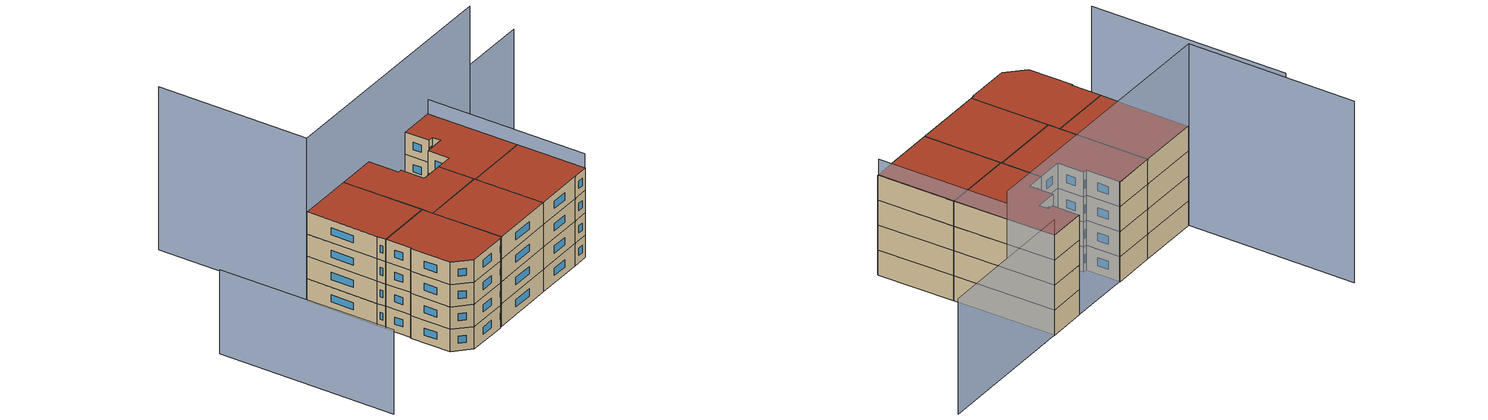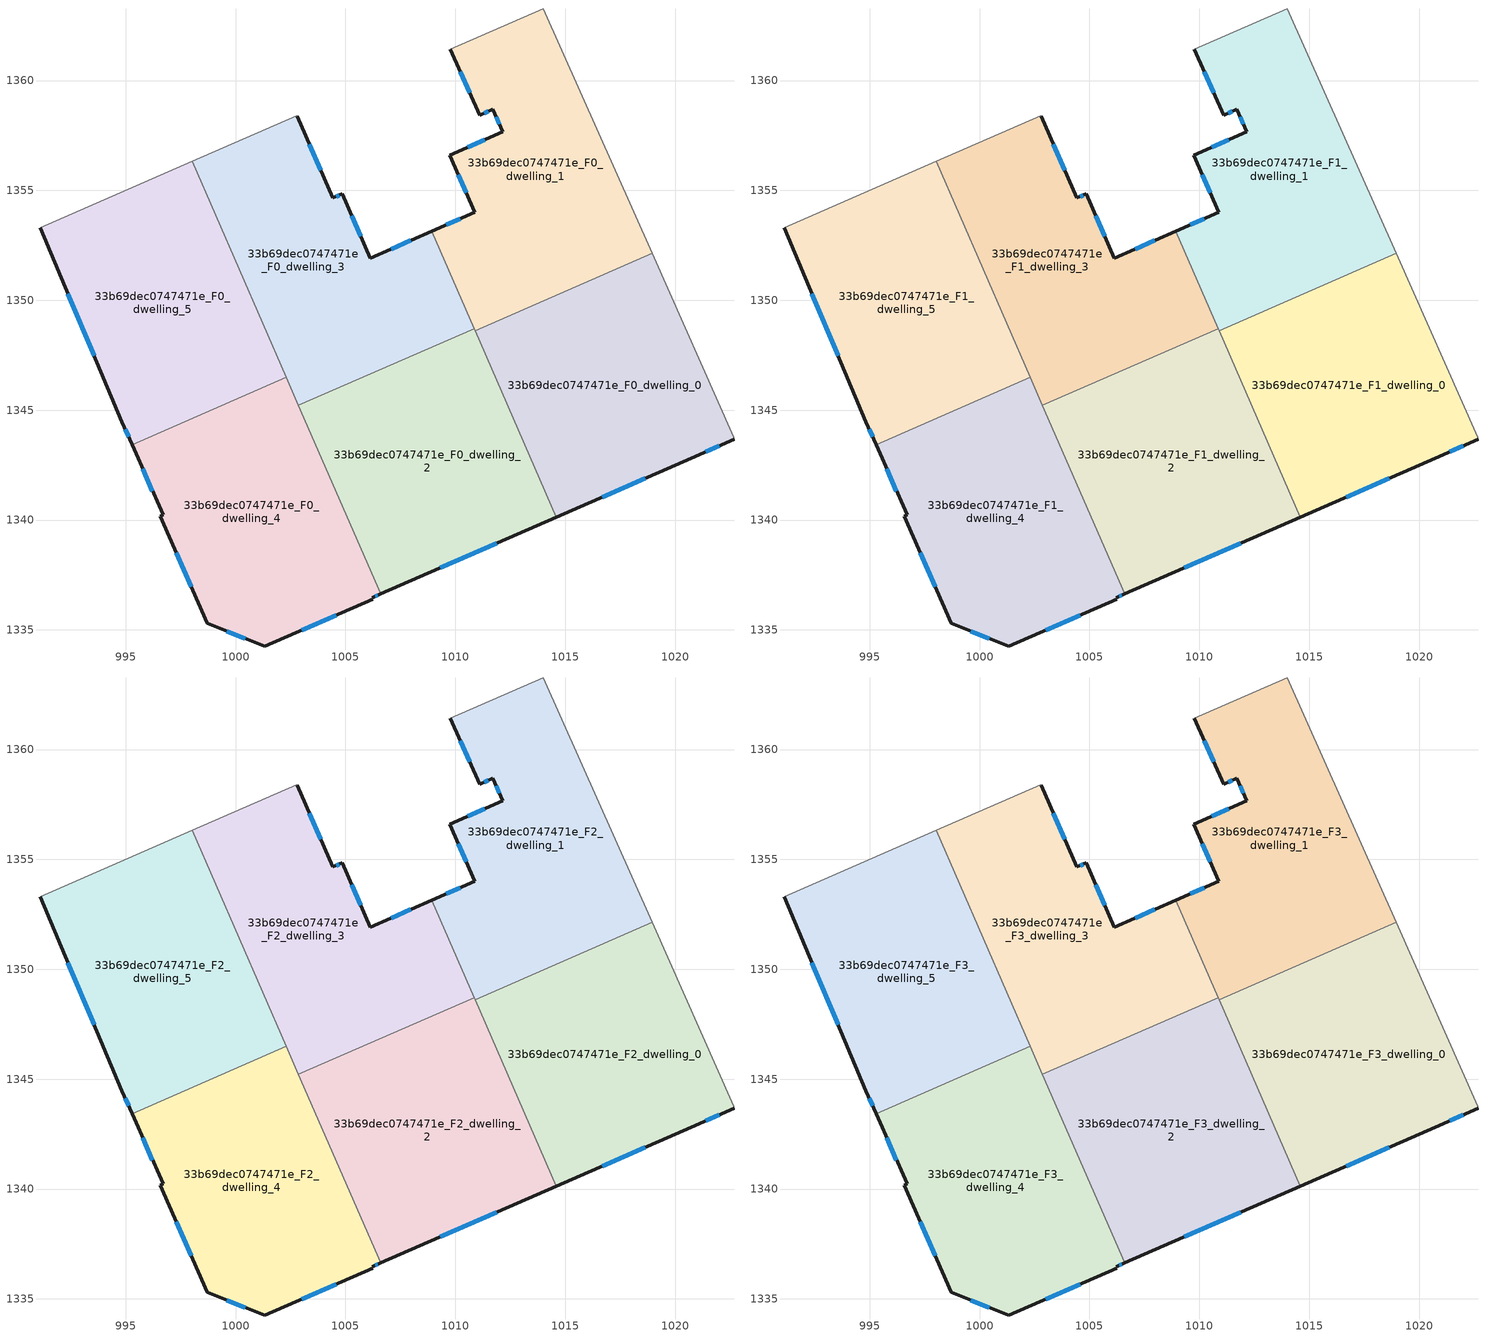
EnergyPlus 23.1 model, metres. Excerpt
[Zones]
33b69dec0747471e_F0_dwelling_0
 floor ground (EU_floor_Construction): 1018.95,1352.13 1022.68,1343.76 1022.68,1343.68 1020.74,1342.81 1014.6,1340.13 1010.9,1348.62 z0
 wall outside (EU_wall_Construction): 1014.6,1340.13 1020.74,1342.81 1022.68,1343.68 z0:3
 wall adiabatic (EU_wall_Construction): 1022.68,1343.68 1022.68,1343.76 1018.95,1352.13 z0:3
 wall to 33b69dec0747471e_F0_dwelling_1 (EU_wall_Construction): 1018.95,1352.13 1010.9,1348.62 z0:3
 wall to 33b69dec0747471e_F0_dwelling_2 (EU_wall_Construction): 1010.9,1348.62 1014.6,1340.13 z0:3
 window (EU_Window_Construction): 1021.4,1343.11 1022.02,1343.39 / 1016.69,1341.04 1018.65,1341.9 z1.02:1.98
33b69dec0747471e_F0_dwelling_1
 floor ground (EU_floor_Construction): 1014,1363.27 1018.95,1352.13 1010.9,1348.62 1008.93,1353.14 1010.89,1354 1009.75,1356.61 1012.16,1357.68 1011.71,1358.69 1011.11,1358.42 1009.78,1361.42 z0
 wall outside (EU_wall_Construction): 1009.78,1361.42 1011.11,1358.42 1011.71,1358.69 1012.16,1357.68 1009.75,1356.61 1010.89,1354 1008.93,1353.14 z0:3
 wall adiabatic (EU_wall_Construction): 1018.95,1352.13 1014,1363.27 1009.78,1361.42 z0:3
 wall to 33b69dec0747471e_F0_dwelling_3 (EU_wall_Construction): 1008.93,1353.14 1010.86,1348.7 z0:3
 wall to 33b69dec0747471e_F0_dwelling_2 (EU_wall_Construction): 1010.86,1348.71 1010.9,1348.62 z0:3
 window (EU_Window_Construction): 1011.34,1357.32 1010.57,1356.98 / 1011.86,1358.34 1012,1358.02 / 1011.32,1358.51 1011.51,1358.6 / 1010.23,1360.4 1010.66,1359.44 / 1010.22,1353.71 1009.6,1353.43 / 1010.14,1355.72 1010.5,1354.89 z1.02:1.98
33b69dec0747471e_F0_dwelling_2
 floor ground (EU_floor_Construction): 1010.86,1348.71 1014.6,1340.13 1006.6,1336.63 1002.86,1345.22 z0
 wall outside (EU_wall_Construction): 1006.6,1336.63 1014.6,1340.13 z0:3
 wall to 33b69dec0747471e_F0_dwelling_3 (EU_wall_Construction): 1010.86,1348.71 1002.86,1345.22 z0:3
 wall to 33b69dec0747471e_F0_dwelling_4 (EU_wall_Construction): 1002.86,1345.22 1006.6,1336.63 z0:3
 window (EU_Window_Construction): 1009.32,1337.82 1011.88,1338.94 z1.02:1.98
33b69dec0747471e_F0_dwelling_3
 floor ground (EU_floor_Construction): 1008.93,1353.14 1010.86,1348.71 1002.86,1345.22 998.02,1356.33 1002.79,1358.41 1002.81,1358.37 1004.43,1354.66 1004.85,1354.85 1006.13,1351.92 z0
 wall outside (EU_wall_Construction): 1008.93,1353.14 1006.13,1351.92 1004.85,1354.85 1004.43,1354.66 1002.81,1358.37 z0:3
 wall adiabatic (EU_wall_Construction): 1002.81,1358.37 1002.79,1358.41 998.02,1356.33 z0:3
 wall to 33b69dec0747471e_F0_dwelling_5 (EU_wall_Construction): 998.02,1356.33 1002.3,1346.49 z0:3
 wall to 33b69dec0747471e_F0_dwelling_4 (EU_wall_Construction): 1002.31,1346.49 1002.86,1345.22 z0:3
 window (EU_Window_Construction): 1003.88,1355.92 1003.36,1357.11 / 1004.71,1354.78 1004.57,1354.72 / 1005.7,1352.91 1005.29,1353.85 / 1007.98,1352.72 1007.08,1352.33 z1.02:1.98
33b69dec0747471e_F0_dwelling_4
 floor ground (EU_floor_Construction): 1002.31,1346.49 1006.6,1336.63 1006.22,1336.47 1006.25,1336.39 1001.34,1334.25 998.71,1335.3 996.58,1340.17 996.7,1340.23 995.29,1343.43 z0
 wall outside (EU_wall_Construction): 995.29,1343.43 996.7,1340.23 996.58,1340.17 998.71,1335.3 1001.34,1334.25 1006.25,1336.39 1006.22,1336.47 1006.6,1336.63 z0:3
 wall to 33b69dec0747471e_F0_dwelling_5 (EU_wall_Construction): 1002.31,1346.49 995.29,1343.43 z0:3
 window (EU_Window_Construction): 997.3,1338.51 997.98,1336.96 / 995.77,1342.34 996.22,1341.32 / 1006.35,1336.53 1006.47,1336.58 / 1003.01,1334.98 1004.58,1335.66 / 999.6,1334.94 1000.44,1334.61 z1.02:1.98
33b69dec0747471e_F0_dwelling_5
 floor ground (EU_floor_Construction): 998.02,1356.33 1002.31,1346.49 995.29,1343.43 994.82,1344.48 991.1,1353.31 z0
 wall outside (EU_wall_Construction): 991.1,1353.31 994.82,1344.48 995.29,1343.43 z0:3
 wall adiabatic (EU_wall_Construction): 998.02,1356.33 991.1,1353.31 z0:3
 window (EU_Window_Construction): 994.98,1344.12 995.13,1343.79 / 992.37,1350.31 993.56,1347.49 z1.02:1.98
33b69dec0747471e_F1_dwelling_0
 floor to 33b69dec0747471e_F0_dwelling_0 (EU_floor_Construction): 1018.95,1352.13 1022.68,1343.76 1022.68,1343.68 1020.74,1342.81 1014.6,1340.13 1010.9,1348.62 z3
 wall outside (EU_wall_Construction): 1014.6,1340.13 1020.74,1342.81 1022.68,1343.68 z3:6
 wall adiabatic (EU_wall_Construction): 1022.68,1343.68 1022.68,1343.76 1018.95,1352.13 z3:6
 wall to 33b69dec0747471e_F1_dwelling_1 (EU_wall_Construction): 1018.95,1352.13 1010.9,1348.62 z3:6
 wall to 33b69dec0747471e_F1_dwelling_2 (EU_wall_Construction): 1010.9,1348.62 1014.6,1340.13 z3:6
 window (EU_Window_Construction): 1021.4,1343.11 1022.02,1343.39 / 1016.69,1341.04 1018.65,1341.9 z4.02:4.98
33b69dec0747471e_F1_dwelling_1
 floor to 33b69dec0747471e_F0_dwelling_1 (EU_floor_Construction): 1014,1363.27 1018.95,1352.13 1010.9,1348.62 1008.93,1353.14 1010.89,1354 1009.75,1356.61 1012.16,1357.68 1011.71,1358.69 1011.11,1358.42 1009.78,1361.42 z3
 wall outside (EU_wall_Construction): 1009.78,1361.42 1011.11,1358.42 1011.71,1358.69 1012.16,1357.68 1009.75,1356.61 1010.89,1354 1008.93,1353.14 z3:6
 wall adiabatic (EU_wall_Construction): 1018.95,1352.13 1014,1363.27 1009.78,1361.42 z3:6
 wall to 33b69dec0747471e_F1_dwelling_3 (EU_wall_Construction): 1008.93,1353.14 1010.86,1348.7 z3:6
 wall to 33b69dec0747471e_F1_dwelling_2 (EU_wall_Construction): 1010.86,1348.71 1010.9,1348.62 z3:6
 window (EU_Window_Construction): 1011.34,1357.32 1010.57,1356.98 / 1011.86,1358.34 1012,1358.02 / 1011.32,1358.51 1011.51,1358.6 / 1010.23,1360.4 1010.66,1359.44 / 1010.22,1353.71 1009.6,1353.43 / 1010.14,1355.72 1010.5,1354.89 z4.02:4.98
33b69dec0747471e_F1_dwelling_2
 floor to 33b69dec0747471e_F0_dwelling_2 (EU_floor_Construction): 1010.86,1348.71 1014.6,1340.13 1006.6,1336.63 1002.86,1345.22 z3
 wall outside (EU_wall_Construction): 1006.6,1336.63 1014.6,1340.13 z3:6
 wall to 33b69dec0747471e_F1_dwelling_3 (EU_wall_Construction): 1010.86,1348.71 1002.86,1345.22 z3:6
 wall to 33b69dec0747471e_F1_dwelling_4 (EU_wall_Construction): 1002.86,1345.22 1006.6,1336.63 z3:6
 window (EU_Window_Construction): 1009.32,1337.82 1011.88,1338.94 z4.02:4.98
33b69dec0747471e_F1_dwelling_3
 floor to 33b69dec0747471e_F0_dwelling_3 (EU_floor_Construction): 1008.93,1353.14 1010.86,1348.71 1002.86,1345.22 998.02,1356.33 1002.79,1358.41 1002.81,1358.37 1004.43,1354.66 1004.85,1354.85 1006.13,1351.92 z3
 wall outside (EU_wall_Construction): 1008.93,1353.14 1006.13,1351.92 1004.85,1354.85 1004.43,1354.66 1002.81,1358.37 z3:6
 wall adiabatic (EU_wall_Construction): 1002.81,1358.37 1002.79,1358.41 998.02,1356.33 z3:6
 wall to 33b69dec0747471e_F1_dwelling_5 (EU_wall_Construction): 998.02,1356.33 1002.3,1346.49 z3:6
 wall to 33b69dec0747471e_F1_dwelling_4 (EU_wall_Construction): 1002.31,1346.49 1002.86,1345.22 z3:6
 window (EU_Window_Construction): 1003.88,1355.92 1003.36,1357.11 / 1004.71,1354.78 1004.57,1354.72 / 1005.7,1352.91 1005.29,1353.85 / 1007.98,1352.72 1007.08,1352.33 z4.02:4.98
33b69dec0747471e_F1_dwelling_4
 floor to 33b69dec0747471e_F0_dwelling_4 (EU_floor_Construction): 1002.31,1346.49 1006.6,1336.63 1006.22,1336.47 1006.25,1336.39 1001.34,1334.25 998.71,1335.3 996.58,1340.17 996.7,1340.23 995.29,1343.43 z3
 wall outside (EU_wall_Construction): 995.29,1343.43 996.7,1340.23 996.58,1340.17 998.71,1335.3 1001.34,1334.25 1006.25,1336.39 1006.22,1336.47 1006.6,1336.63 z3:6
 wall to 33b69dec0747471e_F1_dwelling_5 (EU_wall_Construction): 1002.31,1346.49 995.29,1343.43 z3:6
 window (EU_Window_Construction): 997.3,1338.51 997.98,1336.96 / 995.77,1342.34 996.22,1341.32 / 1006.35,1336.53 1006.47,1336.58 / 1003.01,1334.98 1004.58,1335.66 / 999.6,1334.94 1000.44,1334.61 z4.02:4.98
33b69dec0747471e_F1_dwelling_5
 floor to 33b69dec0747471e_F0_dwelling_5 (EU_floor_Construction): 998.02,1356.33 1002.31,1346.49 995.29,1343.43 994.82,1344.48 991.1,1353.31 z3
 wall outside (EU_wall_Construction): 991.1,1353.31 994.82,1344.48 995.29,1343.43 z3:6
 wall adiabatic (EU_wall_Construction): 998.02,1356.33 991.1,1353.31 z3:6
 window (EU_Window_Construction): 994.98,1344.12 995.13,1343.79 / 992.37,1350.31 993.56,1347.49 z4.02:4.98
33b69dec0747471e_F2_dwelling_0
 floor to 33b69dec0747471e_F1_dwelling_0 (EU_floor_Construction): 1018.95,1352.13 1022.68,1343.76 1022.68,1343.68 1020.74,1342.81 1014.6,1340.13 1010.9,1348.62 z6
 wall outside (EU_wall_Construction): 1014.6,1340.13 1020.74,1342.81 1022.68,1343.68 z6:9
 wall adiabatic (EU_wall_Construction): 1022.68,1343.68 1022.68,1343.76 1018.95,1352.13 z6:9
 wall to 33b69dec0747471e_F2_dwelling_1 (EU_wall_Construction): 1018.95,1352.13 1010.9,1348.62 z6:9
 wall to 33b69dec0747471e_F2_dwelling_2 (EU_wall_Construction): 1010.9,1348.62 1014.6,1340.13 z6:9
 window (EU_Window_Construction): 1021.4,1343.11 1022.02,1343.39 / 1016.69,1341.04 1018.65,1341.9 z7.02:7.98
33b69dec0747471e_F2_dwelling_1
 floor to 33b69dec0747471e_F1_dwelling_1 (EU_floor_Construction): 1014,1363.27 1018.95,1352.13 1010.9,1348.62 1008.93,1353.14 1010.89,1354 1009.75,1356.61 1012.16,1357.68 1011.71,1358.69 1011.11,1358.42 1009.78,1361.42 z6
 wall outside (EU_wall_Construction): 1009.78,1361.42 1011.11,1358.42 1011.71,1358.69 1012.16,1357.68 1009.75,1356.61 1010.89,1354 1008.93,1353.14 z6:9
 wall adiabatic (EU_wall_Construction): 1018.95,1352.13 1014,1363.27 1009.78,1361.42 z6:9
 wall to 33b69dec0747471e_F2_dwelling_3 (EU_wall_Construction): 1008.93,1353.14 1010.86,1348.7 z6:9
 wall to 33b69dec0747471e_F2_dwelling_2 (EU_wall_Construction): 1010.86,1348.71 1010.9,1348.62 z6:9
 window (EU_Window_Construction): 1011.34,1357.32 1010.57,1356.98 / 1011.86,1358.34 1012,1358.02 / 1011.32,1358.51 1011.51,1358.6 / 1010.23,1360.4 1010.66,1359.44 / 1010.22,1353.71 1009.6,1353.43 / 1010.14,1355.72 1010.5,1354.89 z7.02:7.98
33b69dec0747471e_F2_dwelling_2
 floor to 33b69dec0747471e_F1_dwelling_2 (EU_floor_Construction): 1010.86,1348.71 1014.6,1340.13 1006.6,1336.63 1002.86,1345.22 z6
 wall outside (EU_wall_Construction): 1006.6,1336.63 1014.6,1340.13 z6:9
 wall to 33b69dec0747471e_F2_dwelling_3 (EU_wall_Construction): 1010.86,1348.71 1002.86,1345.22 z6:9
 wall to 33b69dec0747471e_F2_dwelling_4 (EU_wall_Construction): 1002.86,1345.22 1006.6,1336.63 z6:9
 window (EU_Window_Construction): 1009.32,1337.82 1011.88,1338.94 z7.02:7.98
33b69dec0747471e_F2_dwelling_3
 floor to 33b69dec0747471e_F1_dwelling_3 (EU_floor_Construction): 1008.93,1353.14 1010.86,1348.71 1002.86,1345.22 998.02,1356.33 1002.79,1358.41 1002.81,1358.37 1004.43,1354.66 1004.85,1354.85 1006.13,1351.92 z6
 wall outside (EU_wall_Construction): 1008.93,1353.14 1006.13,1351.92 1004.85,1354.85 1004.43,1354.66 1002.81,1358.37 z6:9
 wall adiabatic (EU_wall_Construction): 1002.81,1358.37 1002.79,1358.41 998.02,1356.33 z6:9
 wall to 33b69dec0747471e_F2_dwelling_5 (EU_wall_Construction): 998.02,1356.33 1002.3,1346.49 z6:9
 wall to 33b69dec0747471e_F2_dwelling_4 (EU_wall_Construction): 1002.31,1346.49 1002.86,1345.22 z6:9
 window (EU_Window_Construction): 1003.88,1355.92 1003.36,1357.11 / 1004.71,1354.78 1004.57,1354.72 / 1005.7,1352.91 1005.29,1353.85 / 1007.98,1352.72 1007.08,1352.33 z7.02:7.98
33b69dec0747471e_F2_dwelling_4
 floor to 33b69dec0747471e_F1_dwelling_4 (EU_floor_Construction): 1002.31,1346.49 1006.6,1336.63 1006.22,1336.47 1006.25,1336.39 1001.34,1334.25 998.71,1335.3 996.58,1340.17 996.7,1340.23 995.29,1343.43 z6
 wall outside (EU_wall_Construction): 995.29,1343.43 996.7,1340.23 996.58,1340.17 998.71,1335.3 1001.34,1334.25 1006.25,1336.39 1006.22,1336.47 1006.6,1336.63 z6:9
 wall to 33b69dec0747471e_F2_dwelling_5 (EU_wall_Construction): 1002.31,1346.49 995.29,1343.43 z6:9
 window (EU_Window_Construction): 997.3,1338.51 997.98,1336.96 / 995.77,1342.34 996.22,1341.32 / 1006.35,1336.53 1006.47,1336.58 / 1003.01,1334.98 1004.58,1335.66 / 999.6,1334.94 1000.44,1334.61 z7.02:7.98
33b69dec0747471e_F2_dwelling_5
 floor to 33b69dec0747471e_F1_dwelling_5 (EU_floor_Construction): 998.02,1356.33 1002.31,1346.49 995.29,1343.43 994.82,1344.48 991.1,1353.31 z6
 wall outside (EU_wall_Construction): 991.1,1353.31 994.82,1344.48 995.29,1343.43 z6:9
 wall adiabatic (EU_wall_Construction): 998.02,1356.33 991.1,1353.31 z6:9
 window (EU_Window_Construction): 994.98,1344.12 995.13,1343.79 / 992.37,1350.31 993.56,1347.49 z7.02:7.98
33b69dec0747471e_F3_dwelling_0
 floor to 33b69dec0747471e_F2_dwelling_0 (EU_floor_Construction): 1018.95,1352.13 1022.68,1343.76 1022.68,1343.68 1020.74,1342.81 1014.6,1340.13 1010.9,1348.62 z9
 wall outside (EU_wall_Construction): 1014.6,1340.13 1020.74,1342.81 1022.68,1343.68 z9:12
 wall adiabatic (EU_wall_Construction): 1022.68,1343.68 1022.68,1343.76 1018.95,1352.13 z9:12
 wall to 33b69dec0747471e_F3_dwelling_1 (EU_wall_Construction): 1018.95,1352.13 1010.9,1348.62 z9:12
 wall to 33b69dec0747471e_F3_dwelling_2 (EU_wall_Construction): 1010.9,1348.62 1014.6,1340.13 z9:12
 window (EU_Window_Construction): 1021.4,1343.11 1022.02,1343.39 / 1016.69,1341.04 1018.65,1341.9 z10.02:10.98
 roof outside (EU_roof_Construction): 1020.74,1342.81 1022.68,1343.68 1022.68,1343.76 1018.95,1352.13 1010.9,1348.62 1014.6,1340.13 z12
33b69dec0747471e_F3_dwelling_1
 floor to 33b69dec0747471e_F2_dwelling_1 (EU_floor_Construction): 1014,1363.27 1018.95,1352.13 1010.9,1348.62 1008.93,1353.14 1010.89,1354 1009.75,1356.61 1012.16,1357.68 1011.71,1358.69 1011.11,1358.42 1009.78,1361.42 z9
 wall outside (EU_wall_Construction): 1009.78,1361.42 1011.11,1358.42 1011.71,1358.69 1012.16,1357.68 1009.75,1356.61 1010.89,1354 1008.93,1353.14 z9:12
 wall adiabatic (EU_wall_Construction): 1018.95,1352.13 1014,1363.27 1009.78,1361.42 z9:12
 wall to 33b69dec0747471e_F3_dwelling_3 (EU_wall_Construction): 1008.93,1353.14 1010.86,1348.7 z9:12
 wall to 33b69dec0747471e_F3_dwelling_2 (EU_wall_Construction): 1010.86,1348.71 1010.9,1348.62 z9:12
 window (EU_Window_Construction): 1011.34,1357.32 1010.57,1356.98 / 1011.86,1358.34 1012,1358.02 / 1011.32,1358.51 1011.51,1358.6 / 1010.23,1360.4 1010.66,1359.44 / 1010.22,1353.71 1009.6,1353.43 / 1010.14,1355.72 1010.5,1354.89 z10.02:10.98
 roof outside (EU_roof_Construction): 1018.95,1352.13 1014,1363.27 1009.78,1361.42 1011.11,1358.42 1011.71,1358.69 1012.16,1357.68 1009.75,1356.61 1010.89,1354 1008.93,1353.14 1010.9,1348.62 z12
33b69dec0747471e_F3_dwelling_2
 floor to 33b69dec0747471e_F2_dwelling_2 (EU_floor_Construction): 1010.86,1348.71 1014.6,1340.13 1006.6,1336.63 1002.86,1345.22 z9
 wall outside (EU_wall_Construction): 1006.6,1336.63 1014.6,1340.13 z9:12
 wall to 33b69dec0747471e_F3_dwelling_3 (EU_wall_Construction): 1010.86,1348.71 1002.86,1345.22 z9:12
 wall to 33b69dec0747471e_F3_dwelling_4 (EU_wall_Construction): 1002.86,1345.22 1006.6,1336.63 z9:12
 window (EU_Window_Construction): 1009.32,1337.82 1011.88,1338.94 z10.02:10.98
 roof outside (EU_roof_Construction): 1014.6,1340.13 1010.86,1348.71 1002.86,1345.22 1006.6,1336.63 z12
33b69dec0747471e_F3_dwelling_3
 floor to 33b69dec0747471e_F2_dwelling_3 (EU_floor_Construction): 1008.93,1353.14 1010.86,1348.71 1002.86,1345.22 998.02,1356.33 1002.79,1358.41 1002.81,1358.37 1004.43,1354.66 1004.85,1354.85 1006.13,1351.92 z9
 wall outside (EU_wall_Construction): 1008.93,1353.14 1006.13,1351.92 1004.85,1354.85 1004.43,1354.66 1002.81,1358.37 z9:12
 wall adiabatic (EU_wall_Construction): 1002.81,1358.37 1002.79,1358.41 998.02,1356.33 z9:12
 wall to 33b69dec0747471e_F3_dwelling_5 (EU_wall_Construction): 998.02,1356.33 1002.3,1346.49 z9:12
 wall to 33b69dec0747471e_F3_dwelling_4 (EU_wall_Construction): 1002.31,1346.49 1002.86,1345.22 z9:12
 window (EU_Window_Construction): 1003.88,1355.92 1003.36,1357.11 / 1004.71,1354.78 1004.57,1354.72 / 1005.7,1352.91 1005.29,1353.85 / 1007.98,1352.72 1007.08,1352.33 z10.02:10.98
 roof outside (EU_roof_Construction): 1010.86,1348.71 1008.93,1353.14 1006.13,1351.92 1004.85,1354.85 1004.43,1354.66 1002.81,1358.37 1002.79,1358.41 998.02,1356.33 1002.86,1345.22 z12
33b69dec0747471e_F3_dwelling_4
 floor to 33b69dec0747471e_F2_dwelling_4 (EU_floor_Construction): 1002.31,1346.49 1006.6,1336.63 1006.22,1336.47 1006.25,1336.39 1001.34,1334.25 998.71,1335.3 996.58,1340.17 996.7,1340.23 995.29,1343.43 z9
 wall outside (EU_wall_Construction): 995.29,1343.43 996.7,1340.23 996.58,1340.17 998.71,1335.3 1001.34,1334.25 1006.25,1336.39 1006.22,1336.47 1006.6,1336.63 z9:12
 wall to 33b69dec0747471e_F3_dwelling_5 (EU_wall_Construction): 1002.31,1346.49 995.29,1343.43 z9:12
 window (EU_Window_Construction): 997.3,1338.51 997.98,1336.96 / 995.77,1342.34 996.22,1341.32 / 1006.35,1336.53 1006.47,1336.58 / 1003.01,1334.98 1004.58,1335.66 / 999.6,1334.94 1000.44,1334.61 z10.02:10.98
 roof outside (EU_roof_Construction): 1006.25,1336.39 1006.22,1336.47 1006.6,1336.63 1002.31,1346.49 995.29,1343.43 996.7,1340.23 996.58,1340.17 998.71,1335.3 1001.34,1334.25 z12
33b69dec0747471e_F3_dwelling_5
 floor to 33b69dec0747471e_F2_dwelling_5 (EU_floor_Construction): 998.02,1356.33 1002.31,1346.49 995.29,1343.43 994.82,1344.48 991.1,1353.31 z9
 wall outside (EU_wall_Construction): 991.1,1353.31 994.82,1344.48 995.29,1343.43 z9:12
 wall adiabatic (EU_wall_Construction): 998.02,1356.33 991.1,1353.31 z9:12
 window (EU_Window_Construction): 994.98,1344.12 995.13,1343.79 / 992.37,1350.31 993.56,1347.49 z10.02:10.98
 roof outside (EU_roof_Construction): 1002.31,1346.49 998.02,1356.33 991.1,1353.31 994.82,1344.48 995.29,1343.43 z12
shading: 976.54,1349.32 986,1327.7 z0:11.3; 1022.61,1343.71 1014.06,1363.31 / 1014.06,1363.31 1030.55,1370.5 z0:13.9; 1022.08,1366.73 991.01,1353.26 / 991.01,1353.26 982.99,1371.76 z0:21.9
[Building]
EU S2 Campaign: North Axis=0; Terrain=City; Solar Distribution=FullExterior
[Site:Location]
Vienna: Latitude=48; Longitude=16.5; Time Zone=1; Elevation=183
[SizingPeriod:WeatherFileDays]
AnnualSizingPeriod: Begin Month=1; Begin Day of Month=1; End Month=12; End Day of Month=31; Day of Week for Start Day=Monday; Use Weather File Daylight Saving Period=No; Use Weather File Rain and Snow Indicators=No
[MATERIAL]
EU_InternalMass_Material: Roughness=MediumRough; Thickness=0.1; Conductivity=1; Density=1800; Specific Heat=900; Thermal Absorptance=0.9; Solar Absorptance=0.7; Visible Absorptance=0.7
[MATERIAL:NOMASS] Roughness=MediumRough; Thermal Absorptance=0.9; Solar Absorptance=0.7; Visible Absorptance=0.7
Name | Thermal Resistance
EU_wall_NoMass | 0.942466
EU_roof_NoMass | 0.551687
EU_floor_NoMass | 0.66527
[WINDOWMATERIAL:SIMPLEGLAZINGSYSTEM]
EU_Window_SimpleGlazing: UFactor=2.03367; Solar Heat Gain Coefficient=0.65; Visible Transmittance=0.65
[CONSTRUCTION]
EU_wall_Construction: EU_wall_NoMass
EU_roof_Construction: EU_roof_NoMass
EU_floor_Construction: EU_floor_NoMass
EU_Window_Construction: EU_Window_SimpleGlazing
EU_InternalMass_Construction: EU_InternalMass_Material
[ZONE] Type=1; Multiplier=1; Ceiling Height=autocalculate; Floor Area=autocalculate; Part of Total Floor Area=Yes
Name | Volume
33b69dec0747471e_F0_dwelling_0; 33b69dec0747471e_F1_dwelling_0; 33b69dec0747471e_F2_dwelling_0; 33b69dec0747471e_F3_dwelling_0 | 245.043
33b69dec0747471e_F0_dwelling_1; 33b69dec0747471e_F1_dwelling_1; 33b69dec0747471e_F2_dwelling_1; 33b69dec0747471e_F3_dwelling_1; 33b69dec0747471e_F0_dwelling_3; 33b69dec0747471e_F1_dwelling_3; 33b69dec0747471e_F2_dwelling_3; 33b69dec0747471e_F3_dwelling_3 | 245.054
33b69dec0747471e_F0_dwelling_2; 33b69dec0747471e_F1_dwelling_2; 33b69dec0747471e_F2_dwelling_2; 33b69dec0747471e_F3_dwelling_2 | 245.074
33b69dec0747471e_F0_dwelling_4; 33b69dec0747471e_F1_dwelling_4; 33b69dec0747471e_F2_dwelling_4; 33b69dec0747471e_F3_dwelling_4 | 245.039
33b69dec0747471e_F0_dwelling_5; 33b69dec0747471e_F1_dwelling_5; 33b69dec0747471e_F2_dwelling_5; 33b69dec0747471e_F3_dwelling_5 | 245.052
[INTERNALMASS] Construction=EU_InternalMass_Construction
Name | Zone or ZoneList | Surface Area
33b69dec0747471e_F0_dwelling_0_EU_InternalMass | 33b69dec0747471e_F0_dwelling_0 | 81.681
33b69dec0747471e_F0_dwelling_1_EU_InternalMass | 33b69dec0747471e_F0_dwelling_1 | 81.6849
33b69dec0747471e_F0_dwelling_2_EU_InternalMass | 33b69dec0747471e_F0_dwelling_2 | 81.6913
33b69dec0747471e_F0_dwelling_3_EU_InternalMass | 33b69dec0747471e_F0_dwelling_3 | 81.6843
33b69dec0747471e_F0_dwelling_4_EU_InternalMass | 33b69dec0747471e_F0_dwelling_4 | 81.6793
33b69dec0747471e_F0_dwelling_5_EU_InternalMass | 33b69dec0747471e_F0_dwelling_5 | 81.684
33b69dec0747471e_F1_dwelling_0_EU_InternalMass | 33b69dec0747471e_F1_dwelling_0 | 81.681
33b69dec0747471e_F1_dwelling_1_EU_InternalMass | 33b69dec0747471e_F1_dwelling_1 | 81.6849
33b69dec0747471e_F1_dwelling_2_EU_InternalMass | 33b69dec0747471e_F1_dwelling_2 | 81.6913
33b69dec0747471e_F1_dwelling_3_EU_InternalMass | 33b69dec0747471e_F1_dwelling_3 | 81.6843
33b69dec0747471e_F1_dwelling_4_EU_InternalMass | 33b69dec0747471e_F1_dwelling_4 | 81.6793
33b69dec0747471e_F1_dwelling_5_EU_InternalMass | 33b69dec0747471e_F1_dwelling_5 | 81.684
33b69dec0747471e_F2_dwelling_0_EU_InternalMass | 33b69dec0747471e_F2_dwelling_0 | 81.681
33b69dec0747471e_F2_dwelling_1_EU_InternalMass | 33b69dec0747471e_F2_dwelling_1 | 81.6849
33b69dec0747471e_F2_dwelling_2_EU_InternalMass | 33b69dec0747471e_F2_dwelling_2 | 81.6913
33b69dec0747471e_F2_dwelling_3_EU_InternalMass | 33b69dec0747471e_F2_dwelling_3 | 81.6843
33b69dec0747471e_F2_dwelling_4_EU_InternalMass | 33b69dec0747471e_F2_dwelling_4 | 81.6793
33b69dec0747471e_F2_dwelling_5_EU_InternalMass | 33b69dec0747471e_F2_dwelling_5 | 81.684
33b69dec0747471e_F3_dwelling_0_EU_InternalMass | 33b69dec0747471e_F3_dwelling_0 | 81.681
33b69dec0747471e_F3_dwelling_1_EU_InternalMass | 33b69dec0747471e_F3_dwelling_1 | 81.6849
33b69dec0747471e_F3_dwelling_2_EU_InternalMass | 33b69dec0747471e_F3_dwelling_2 | 81.6913
33b69dec0747471e_F3_dwelling_3_EU_InternalMass | 33b69dec0747471e_F3_dwelling_3 | 81.6843
33b69dec0747471e_F3_dwelling_4_EU_InternalMass | 33b69dec0747471e_F3_dwelling_4 | 81.6793
33b69dec0747471e_F3_dwelling_5_EU_InternalMass | 33b69dec0747471e_F3_dwelling_5 | 81.684
[OTHEREQUIPMENT] Fuel Type=Electricity; Design Level Calculation Method=Watts/Area; Power per Zone Floor Area=1; Fraction Latent=0; Fraction Radiant=0; Fraction Lost=0; Carbon Dioxide Generation Rate=0; EndUse Subcategory=EU_Step8_InternalGains
Name | Zone or ZoneList or Space or SpaceList | Schedule
EU_Step8_InternalGain_33b69dec0747471e_F0_dwelling_0_f000 | 33b69dec0747471e_F0_dwelling_0 | EU_Step8_GainSchedule_33b69dec0747471e_F0_dwelling_0_f000
EU_Step8_InternalGain_33b69dec0747471e_F0_dwelling_1_f000 | 33b69dec0747471e_F0_dwelling_1 | EU_Step8_GainSchedule_33b69dec0747471e_F0_dwelling_1_f000
EU_Step8_InternalGain_33b69dec0747471e_F0_dwelling_2_f000 | 33b69dec0747471e_F0_dwelling_2 | EU_Step8_GainSchedule_33b69dec0747471e_F0_dwelling_2_f000
EU_Step8_InternalGain_33b69dec0747471e_F0_dwelling_3_f000 | 33b69dec0747471e_F0_dwelling_3 | EU_Step8_GainSchedule_33b69dec0747471e_F0_dwelling_3_f000
EU_Step8_InternalGain_33b69dec0747471e_F0_dwelling_4_f000 | 33b69dec0747471e_F0_dwelling_4 | EU_Step8_GainSchedule_33b69dec0747471e_F0_dwelling_4_f000
EU_Step8_InternalGain_33b69dec0747471e_F0_dwelling_5_f000 | 33b69dec0747471e_F0_dwelling_5 | EU_Step8_GainSchedule_33b69dec0747471e_F0_dwelling_5_f000
EU_Step8_InternalGain_33b69dec0747471e_F1_dwelling_0_f000 | 33b69dec0747471e_F1_dwelling_0 | EU_Step8_GainSchedule_33b69dec0747471e_F1_dwelling_0_f000
EU_Step8_InternalGain_33b69dec0747471e_F1_dwelling_1_f000 | 33b69dec0747471e_F1_dwelling_1 | EU_Step8_GainSchedule_33b69dec0747471e_F1_dwelling_1_f000
EU_Step8_InternalGain_33b69dec0747471e_F1_dwelling_2_f000 | 33b69dec0747471e_F1_dwelling_2 | EU_Step8_GainSchedule_33b69dec0747471e_F1_dwelling_2_f000
EU_Step8_InternalGain_33b69dec0747471e_F1_dwelling_3_f000 | 33b69dec0747471e_F1_dwelling_3 | EU_Step8_GainSchedule_33b69dec0747471e_F1_dwelling_3_f000
EU_Step8_InternalGain_33b69dec0747471e_F1_dwelling_4_f000 | 33b69dec0747471e_F1_dwelling_4 | EU_Step8_GainSchedule_33b69dec0747471e_F1_dwelling_4_f000
EU_Step8_InternalGain_33b69dec0747471e_F1_dwelling_5_f000 | 33b69dec0747471e_F1_dwelling_5 | EU_Step8_GainSchedule_33b69dec0747471e_F1_dwelling_5_f000
EU_Step8_InternalGain_33b69dec0747471e_F2_dwelling_0_f000 | 33b69dec0747471e_F2_dwelling_0 | EU_Step8_GainSchedule_33b69dec0747471e_F2_dwelling_0_f000
EU_Step8_InternalGain_33b69dec0747471e_F2_dwelling_1_f000 | 33b69dec0747471e_F2_dwelling_1 | EU_Step8_GainSchedule_33b69dec0747471e_F2_dwelling_1_f000
EU_Step8_InternalGain_33b69dec0747471e_F2_dwelling_2_f000 | 33b69dec0747471e_F2_dwelling_2 | EU_Step8_GainSchedule_33b69dec0747471e_F2_dwelling_2_f000
EU_Step8_InternalGain_33b69dec0747471e_F2_dwelling_3_f000 | 33b69dec0747471e_F2_dwelling_3 | EU_Step8_GainSchedule_33b69dec0747471e_F2_dwelling_3_f000
EU_Step8_InternalGain_33b69dec0747471e_F2_dwelling_4_f000 | 33b69dec0747471e_F2_dwelling_4 | EU_Step8_GainSchedule_33b69dec0747471e_F2_dwelling_4_f000
EU_Step8_InternalGain_33b69dec0747471e_F2_dwelling_5_f000 | 33b69dec0747471e_F2_dwelling_5 | EU_Step8_GainSchedule_33b69dec0747471e_F2_dwelling_5_f000
EU_Step8_InternalGain_33b69dec0747471e_F3_dwelling_0_f000 | 33b69dec0747471e_F3_dwelling_0 | EU_Step8_GainSchedule_33b69dec0747471e_F3_dwelling_0_f000
EU_Step8_InternalGain_33b69dec0747471e_F3_dwelling_1_f000 | 33b69dec0747471e_F3_dwelling_1 | EU_Step8_GainSchedule_33b69dec0747471e_F3_dwelling_1_f000
EU_Step8_InternalGain_33b69dec0747471e_F3_dwelling_2_f000 | 33b69dec0747471e_F3_dwelling_2 | EU_Step8_GainSchedule_33b69dec0747471e_F3_dwelling_2_f000
EU_Step8_InternalGain_33b69dec0747471e_F3_dwelling_3_f000 | 33b69dec0747471e_F3_dwelling_3 | EU_Step8_GainSchedule_33b69dec0747471e_F3_dwelling_3_f000
EU_Step8_InternalGain_33b69dec0747471e_F3_dwelling_4_f000 | 33b69dec0747471e_F3_dwelling_4 | EU_Step8_GainSchedule_33b69dec0747471e_F3_dwelling_4_f000
EU_Step8_InternalGain_33b69dec0747471e_F3_dwelling_5_f000 | 33b69dec0747471e_F3_dwelling_5 | EU_Step8_GainSchedule_33b69dec0747471e_F3_dwelling_5_f000
[ZONEVENTILATION:DESIGNFLOWRATE] Schedule=EU_AlwaysOn; Design Flow Rate Calculation Method=AirChanges/Hour; Air Changes per Hour=0.530523; Ventilation Type=Natural; Fan Pressure Rise=0; Fan Total Efficiency=1; Constant Term Coefficient=1; Temperature Term Coefficient=0; Velocity Term Coefficient=0; Velocity Squared Term Coefficient=0; Minimum Indoor Temperature=-100; Maximum Indoor Temperature=100; Delta Temperature=-100; Minimum Outdoor Temperature=-100; Maximum Outdoor Temperature=100; Maximum Wind Speed=40
Name | Zone or ZoneList or Space or SpaceList
EU_ConstantAir_33b69dec0747471e_F0_dwelling_0 | 33b69dec0747471e_F0_dwelling_0
EU_ConstantAir_33b69dec0747471e_F0_dwelling_1 | 33b69dec0747471e_F0_dwelling_1
EU_ConstantAir_33b69dec0747471e_F0_dwelling_2 | 33b69dec0747471e_F0_dwelling_2
EU_ConstantAir_33b69dec0747471e_F0_dwelling_3 | 33b69dec0747471e_F0_dwelling_3
EU_ConstantAir_33b69dec0747471e_F0_dwelling_4 | 33b69dec0747471e_F0_dwelling_4
EU_ConstantAir_33b69dec0747471e_F0_dwelling_5 | 33b69dec0747471e_F0_dwelling_5
EU_ConstantAir_33b69dec0747471e_F1_dwelling_0 | 33b69dec0747471e_F1_dwelling_0
EU_ConstantAir_33b69dec0747471e_F1_dwelling_1 | 33b69dec0747471e_F1_dwelling_1
EU_ConstantAir_33b69dec0747471e_F1_dwelling_2 | 33b69dec0747471e_F1_dwelling_2
EU_ConstantAir_33b69dec0747471e_F1_dwelling_3 | 33b69dec0747471e_F1_dwelling_3
EU_ConstantAir_33b69dec0747471e_F1_dwelling_4 | 33b69dec0747471e_F1_dwelling_4
EU_ConstantAir_33b69dec0747471e_F1_dwelling_5 | 33b69dec0747471e_F1_dwelling_5
EU_ConstantAir_33b69dec0747471e_F2_dwelling_0 | 33b69dec0747471e_F2_dwelling_0
EU_ConstantAir_33b69dec0747471e_F2_dwelling_1 | 33b69dec0747471e_F2_dwelling_1
EU_ConstantAir_33b69dec0747471e_F2_dwelling_2 | 33b69dec0747471e_F2_dwelling_2
EU_ConstantAir_33b69dec0747471e_F2_dwelling_3 | 33b69dec0747471e_F2_dwelling_3
EU_ConstantAir_33b69dec0747471e_F2_dwelling_4 | 33b69dec0747471e_F2_dwelling_4
EU_ConstantAir_33b69dec0747471e_F2_dwelling_5 | 33b69dec0747471e_F2_dwelling_5
EU_ConstantAir_33b69dec0747471e_F3_dwelling_0 | 33b69dec0747471e_F3_dwelling_0
EU_ConstantAir_33b69dec0747471e_F3_dwelling_1 | 33b69dec0747471e_F3_dwelling_1
EU_ConstantAir_33b69dec0747471e_F3_dwelling_2 | 33b69dec0747471e_F3_dwelling_2
EU_ConstantAir_33b69dec0747471e_F3_dwelling_3 | 33b69dec0747471e_F3_dwelling_3
EU_ConstantAir_33b69dec0747471e_F3_dwelling_4 | 33b69dec0747471e_F3_dwelling_4
EU_ConstantAir_33b69dec0747471e_F3_dwelling_5 | 33b69dec0747471e_F3_dwelling_5
[HVACTEMPLATE:THERMOSTAT] Constant Heating Setpoint=20; Constant Cooling Setpoint=50
EU_HeatOnly_33b69dec0747471e_F0_dwelling_0; EU_HeatOnly_33b69dec0747471e_F0_dwelling_1; EU_HeatOnly_33b69dec0747471e_F0_dwelling_2; EU_HeatOnly_33b69dec0747471e_F0_dwelling_3; EU_HeatOnly_33b69dec0747471e_F0_dwelling_4; EU_HeatOnly_33b69dec0747471e_F0_dwelling_5; EU_HeatOnly_33b69dec0747471e_F1_dwelling_0; EU_HeatOnly_33b69dec0747471e_F1_dwelling_1; EU_HeatOnly_33b69dec0747471e_F1_dwelling_2; EU_HeatOnly_33b69dec0747471e_F1_dwelling_3; EU_HeatOnly_33b69dec0747471e_F1_dwelling_4; EU_HeatOnly_33b69dec0747471e_F1_dwelling_5; EU_HeatOnly_33b69dec0747471e_F2_dwelling_0; EU_HeatOnly_33b69dec0747471e_F2_dwelling_1; EU_HeatOnly_33b69dec0747471e_F2_dwelling_2; EU_HeatOnly_33b69dec0747471e_F2_dwelling_3; EU_HeatOnly_33b69dec0747471e_F2_dwelling_4; EU_HeatOnly_33b69dec0747471e_F2_dwelling_5; EU_HeatOnly_33b69dec0747471e_F3_dwelling_0; EU_HeatOnly_33b69dec0747471e_F3_dwelling_1; EU_HeatOnly_33b69dec0747471e_F3_dwelling_2; EU_HeatOnly_33b69dec0747471e_F3_dwelling_3; EU_HeatOnly_33b69dec0747471e_F3_dwelling_4; EU_HeatOnly_33b69dec0747471e_F3_dwelling_5
[HVACTEMPLATE:ZONE:IDEALLOADSAIRSYSTEM] System Availability Schedule=EU_AlwaysOn; Maximum Heating Supply Air Temperature=50; Minimum Cooling Supply Air Temperature=13; Maximum Heating Supply Air Humidity Ratio=0.0156; Minimum Cooling Supply Air Humidity Ratio=0.0077; Heating Limit=NoLimit; Cooling Limit=NoLimit; Heating Availability Schedule=EU_AlwaysOn; Cooling Availability Schedule=EU_CoolingOff; Dehumidification Control Type=ConstantSensibleHeatRatio; Cooling Sensible Heat Ratio=0.7; Dehumidification Setpoint=60; Humidification Control Type=None; Humidification Setpoint=30; Outdoor Air Method=None; Outdoor Air Flow Rate per Person=0.00944; Outdoor Air Flow Rate per Zone Floor Area=0; Outdoor Air Flow Rate per Zone=0; Demand Controlled Ventilation Type=None; Outdoor Air Economizer Type=NoEconomizer; Heat Recovery Type=None; Sensible Heat Recovery Effectiveness=0.7; Latent Heat Recovery Effectiveness=0.65
Name | Template Thermostat
33b69dec0747471e_F0_dwelling_0 | EU_HeatOnly_33b69dec0747471e_F0_dwelling_0
33b69dec0747471e_F0_dwelling_1 | EU_HeatOnly_33b69dec0747471e_F0_dwelling_1
33b69dec0747471e_F0_dwelling_2 | EU_HeatOnly_33b69dec0747471e_F0_dwelling_2
33b69dec0747471e_F0_dwelling_3 | EU_HeatOnly_33b69dec0747471e_F0_dwelling_3
33b69dec0747471e_F0_dwelling_4 | EU_HeatOnly_33b69dec0747471e_F0_dwelling_4
33b69dec0747471e_F0_dwelling_5 | EU_HeatOnly_33b69dec0747471e_F0_dwelling_5
33b69dec0747471e_F1_dwelling_0 | EU_HeatOnly_33b69dec0747471e_F1_dwelling_0
33b69dec0747471e_F1_dwelling_1 | EU_HeatOnly_33b69dec0747471e_F1_dwelling_1
33b69dec0747471e_F1_dwelling_2 | EU_HeatOnly_33b69dec0747471e_F1_dwelling_2
33b69dec0747471e_F1_dwelling_3 | EU_HeatOnly_33b69dec0747471e_F1_dwelling_3
33b69dec0747471e_F1_dwelling_4 | EU_HeatOnly_33b69dec0747471e_F1_dwelling_4
33b69dec0747471e_F1_dwelling_5 | EU_HeatOnly_33b69dec0747471e_F1_dwelling_5
33b69dec0747471e_F2_dwelling_0 | EU_HeatOnly_33b69dec0747471e_F2_dwelling_0
33b69dec0747471e_F2_dwelling_1 | EU_HeatOnly_33b69dec0747471e_F2_dwelling_1
33b69dec0747471e_F2_dwelling_2 | EU_HeatOnly_33b69dec0747471e_F2_dwelling_2
33b69dec0747471e_F2_dwelling_3 | EU_HeatOnly_33b69dec0747471e_F2_dwelling_3
33b69dec0747471e_F2_dwelling_4 | EU_HeatOnly_33b69dec0747471e_F2_dwelling_4
33b69dec0747471e_F2_dwelling_5 | EU_HeatOnly_33b69dec0747471e_F2_dwelling_5
33b69dec0747471e_F3_dwelling_0 | EU_HeatOnly_33b69dec0747471e_F3_dwelling_0
33b69dec0747471e_F3_dwelling_1 | EU_HeatOnly_33b69dec0747471e_F3_dwelling_1
33b69dec0747471e_F3_dwelling_2 | EU_HeatOnly_33b69dec0747471e_F3_dwelling_2
33b69dec0747471e_F3_dwelling_3 | EU_HeatOnly_33b69dec0747471e_F3_dwelling_3
33b69dec0747471e_F3_dwelling_4 | EU_HeatOnly_33b69dec0747471e_F3_dwelling_4
33b69dec0747471e_F3_dwelling_5 | EU_HeatOnly_33b69dec0747471e_F3_dwelling_5
[SIZING:ZONE] Zone Cooling Design Supply Air Temperature Input Method=SupplyAirTemperature; Zone Cooling Design Supply Air Temperature=13; Zone Heating Design Supply Air Temperature Input Method=SupplyAirTemperature; Zone Heating Design Supply Air Temperature=50; Zone Cooling Design Supply Air Humidity Ratio=0.008; Zone Heating Design Supply Air Humidity Ratio=0.008; Cooling Design Air Flow Method=DesignDay; Cooling Design Air Flow Rate=0; Cooling Minimum Air Flow per Zone Floor Area=0.000762; Cooling Minimum Air Flow=0; Cooling Minimum Air Flow Fraction=0.2; Heating Design Air Flow Method=DesignDay; Heating Design Air Flow Rate=0; Heating Maximum Air Flow per Zone Floor Area=0.002032; Heating Maximum Air Flow=0.141576; Heating Maximum Air Flow Fraction=0.3; Account for Dedicated Outdoor Air System=No; Dedicated Outdoor Air System Control Strategy=NeutralSupplyAir; Dedicated Outdoor Air Low Setpoint Temperature for Design=autosize; Dedicated Outdoor Air High Setpoint Temperature for Design=autosize; Zone Load Sizing Method=Sensible Load Only No Latent Load; Zone Latent Cooling Design Supply Air Humidity Ratio Input Method=HumidityRatioDifference; Zone Cooling Design Supply Air Humidity Ratio Difference=0.005; Zone Latent Heating Design Supply Air Humidity Ratio Input Method=HumidityRatioDifference; Zone Humidification Design Supply Air Humidity Ratio Difference=0.005
33b69dec0747471e_F0_dwelling_0; 33b69dec0747471e_F0_dwelling_1; 33b69dec0747471e_F0_dwelling_2; 33b69dec0747471e_F0_dwelling_3; 33b69dec0747471e_F0_dwelling_4; 33b69dec0747471e_F0_dwelling_5; 33b69dec0747471e_F1_dwelling_0; 33b69dec0747471e_F1_dwelling_1; 33b69dec0747471e_F1_dwelling_2; 33b69dec0747471e_F1_dwelling_3; 33b69dec0747471e_F1_dwelling_4; 33b69dec0747471e_F1_dwelling_5; 33b69dec0747471e_F2_dwelling_0; 33b69dec0747471e_F2_dwelling_1; 33b69dec0747471e_F2_dwelling_2; 33b69dec0747471e_F2_dwelling_3; 33b69dec0747471e_F2_dwelling_4; 33b69dec0747471e_F2_dwelling_5; 33b69dec0747471e_F3_dwelling_0; 33b69dec0747471e_F3_dwelling_1; 33b69dec0747471e_F3_dwelling_2; 33b69dec0747471e_F3_dwelling_3; 33b69dec0747471e_F3_dwelling_4; 33b69dec0747471e_F3_dwelling_5
[SCHEDULE:CONSTANT]
Name | Hourly Value
EU_AlwaysOn | 1
EU_CoolingOff | 0
[SCHEDULE:FILE] Column Number=1; Rows to Skip at Top=0; Number of Hours of Data=8760; Column Separator=Comma; Interpolate to Timestep=No; Minutes per Item=60; Adjust Schedule for Daylight Savings=Yes
Name | File
EU_Step8_GainSchedule_33b69dec0747471e_F0_dwelling_0_f000 | ../../schedules/33b69dec0747471e/33b69dec0747471e_F0_dwelling_0_f000_gain.csv
EU_Step8_GainSchedule_33b69dec0747471e_F0_dwelling_1_f000 | ../../schedules/33b69dec0747471e/33b69dec0747471e_F0_dwelling_1_f000_gain.csv
EU_Step8_GainSchedule_33b69dec0747471e_F0_dwelling_2_f000 | ../../schedules/33b69dec0747471e/33b69dec0747471e_F0_dwelling_2_f000_gain.csv
EU_Step8_GainSchedule_33b69dec0747471e_F0_dwelling_3_f000 | ../../schedules/33b69dec0747471e/33b69dec0747471e_F0_dwelling_3_f000_gain.csv
EU_Step8_GainSchedule_33b69dec0747471e_F0_dwelling_4_f000 | ../../schedules/33b69dec0747471e/33b69dec0747471e_F0_dwelling_4_f000_gain.csv
EU_Step8_GainSchedule_33b69dec0747471e_F0_dwelling_5_f000 | ../../schedules/33b69dec0747471e/33b69dec0747471e_F0_dwelling_5_f000_gain.csv
EU_Step8_GainSchedule_33b69dec0747471e_F1_dwelling_0_f000 | ../../schedules/33b69dec0747471e/33b69dec0747471e_F1_dwelling_0_f000_gain.csv
EU_Step8_GainSchedule_33b69dec0747471e_F1_dwelling_1_f000 | ../../schedules/33b69dec0747471e/33b69dec0747471e_F1_dwelling_1_f000_gain.csv
EU_Step8_GainSchedule_33b69dec0747471e_F1_dwelling_2_f000 | ../../schedules/33b69dec0747471e/33b69dec0747471e_F1_dwelling_2_f000_gain.csv
EU_Step8_GainSchedule_33b69dec0747471e_F1_dwelling_3_f000 | ../../schedules/33b69dec0747471e/33b69dec0747471e_F1_dwelling_3_f000_gain.csv
EU_Step8_GainSchedule_33b69dec0747471e_F1_dwelling_4_f000 | ../../schedules/33b69dec0747471e/33b69dec0747471e_F1_dwelling_4_f000_gain.csv
EU_Step8_GainSchedule_33b69dec0747471e_F1_dwelling_5_f000 | ../../schedules/33b69dec0747471e/33b69dec0747471e_F1_dwelling_5_f000_gain.csv
EU_Step8_GainSchedule_33b69dec0747471e_F2_dwelling_0_f000 | ../../schedules/33b69dec0747471e/33b69dec0747471e_F2_dwelling_0_f000_gain.csv
EU_Step8_GainSchedule_33b69dec0747471e_F2_dwelling_1_f000 | ../../schedules/33b69dec0747471e/33b69dec0747471e_F2_dwelling_1_f000_gain.csv
EU_Step8_GainSchedule_33b69dec0747471e_F2_dwelling_2_f000 | ../../schedules/33b69dec0747471e/33b69dec0747471e_F2_dwelling_2_f000_gain.csv
EU_Step8_GainSchedule_33b69dec0747471e_F2_dwelling_3_f000 | ../../schedules/33b69dec0747471e/33b69dec0747471e_F2_dwelling_3_f000_gain.csv
EU_Step8_GainSchedule_33b69dec0747471e_F2_dwelling_4_f000 | ../../schedules/33b69dec0747471e/33b69dec0747471e_F2_dwelling_4_f000_gain.csv
EU_Step8_GainSchedule_33b69dec0747471e_F2_dwelling_5_f000 | ../../schedules/33b69dec0747471e/33b69dec0747471e_F2_dwelling_5_f000_gain.csv
EU_Step8_GainSchedule_33b69dec0747471e_F3_dwelling_0_f000 | ../../schedules/33b69dec0747471e/33b69dec0747471e_F3_dwelling_0_f000_gain.csv
EU_Step8_GainSchedule_33b69dec0747471e_F3_dwelling_1_f000 | ../../schedules/33b69dec0747471e/33b69dec0747471e_F3_dwelling_1_f000_gain.csv
EU_Step8_GainSchedule_33b69dec0747471e_F3_dwelling_2_f000 | ../../schedules/33b69dec0747471e/33b69dec0747471e_F3_dwelling_2_f000_gain.csv
EU_Step8_GainSchedule_33b69dec0747471e_F3_dwelling_3_f000 | ../../schedules/33b69dec0747471e/33b69dec0747471e_F3_dwelling_3_f000_gain.csv
EU_Step8_GainSchedule_33b69dec0747471e_F3_dwelling_4_f000 | ../../schedules/33b69dec0747471e/33b69dec0747471e_F3_dwelling_4_f000_gain.csv
EU_Step8_GainSchedule_33b69dec0747471e_F3_dwelling_5_f000 | ../../schedules/33b69dec0747471e/33b69dec0747471e_F3_dwelling_5_f000_gain.csv
